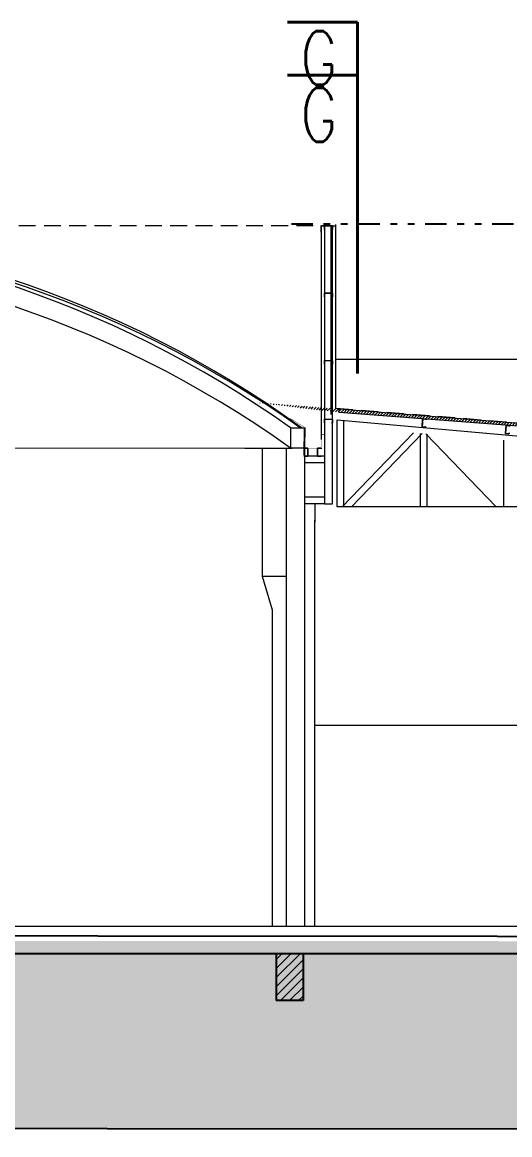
# Model space of a CAD drawing. Header units: millimetres. Extents: x 2828 to 3406, y 849 to 1266.
# Drawn here: x 2951.31 to 2958.55, y 851.91 to 868.42 of the extents above; entities that cross this region are included whole.
import ezdxf

# ---------------------------------------------------------------- set-up
doc = ezdxf.new("R2010")
doc.units = ezdxf.units.MM
for name, pattern in [('CENTER', [2, 1.25, -0.25, 0.25, -0.25]), ('DASHED', [19.049999999999997, 12.7, -6.35]), ('DASHED2', [0.375, 0.25, -0.125]), ('DIVIDE2', [15.875, 6.35, -3.175, 0, -3.175, 0, -3.175])]:
    doc.linetypes.add(name, pattern=pattern)
for name, color, linetype, lineweight in [('0.05', 64, 'Continuous', 5), ('0.10', 161, 'Continuous', 9), ('0.20', 4, 'Continuous', 15), ('0.30', 1, 'Continuous', 25), ('hatch color', 26, 'Continuous', 13), ('L corte', 51, 'CENTER', 40), ('L corte 100', 83, 'CENTER', 40), ('proy cenefa', 181, 'DASHED2', 5), ('proyecciones', 221, 'DASHED', 5)]:
    doc.layers.add(name, color=color, linetype=linetype, lineweight=lineweight)
doc.styles.add('100', font='romans.shx', dxfattribs={"width": 0.75, "height": 0.2})

msp = doc.modelspace()

# ---------------------------------------------------------------- hatches: boundary and pattern name
at = {"layer": '0.10'}
h = msp.add_hatch(dxfattribs=at)
h.set_pattern_fill('ANSI31', color=256, scale=0.03, angle=-6.492229350048602e-14)
h.set_pattern_definition([(44.99999999999994, (3020.276496520125, 651.9139612953454), (-0.06735192090801857, 0.06735192090801873), [])])
h.paths.add_polyline_path([(2955.477842141112, 854.5970740356289), (2955.077842141111, 854.5970740356289), (2955.077842141111, 853.8970740356291), (2955.477842141112, 853.8970740356291)])
at = {"layer": '0.20'}
h = msp.add_hatch(dxfattribs=at)
h.set_pattern_fill('ANSI31', color=256, scale=0.01, angle=-6.492229350048602e-14, style=0)
h.set_pattern_definition([(44.99999999999994, (3.668533218502034, 4.000149288338775), (-0.02245064030267286, 0.02245064030267291), [])])
edge = h.paths.add_edge_path()
edge.add_line((2956.015607176205, 862.677869358385), (2967.230269231952, 861.7906459921628))
edge.add_line((2967.230269231952, 861.7906459921627), (2967.230078200709, 861.7422078756668))
edge.add_line((2967.230078200709, 861.7422078756668), (2959.582931600532, 862.3521677933478))
edge.add_line((2959.582931600532, 862.3521677933479), (2956.015476885841, 862.6270845150459))
edge.add_line((2956.015476885841, 862.6270845150459), (2954.745683339705, 862.7782849405055))
at = {"layer": 'hatch color', "true_color": 0x696969}
h = msp.add_hatch(dxfattribs=at)
h.set_pattern_fill('EARTH', color=251, scale=0.07, angle=314.9999999999999, style=0)
h.set_pattern_definition([(44.99999999999994, (2726.93052291805, 1345.220129669727), (8.788253188003947e-16, 0.6286179284748408), [0.4445, -0.4445]), (44.99999999999994, (2726.812657056461, 1345.337995531316), (8.788253188003947e-16, 0.6286179284748408), [0.4445, -0.4445]), (44.99999999999994, (2726.694791194872, 1345.455861392905), (8.788253188003947e-16, 0.6286179284748408), [0.4445, -0.4445]), (134.9999999999999, (2726.694791194872, 1345.534438633964), (-0.6286179284748408, 8.788253188003947e-16), [0.4445, -0.4445]), (134.9999999999999, (2726.812657056461, 1345.652304495553), (-0.6286179284748408, 8.788253188003947e-16), [0.4445, -0.4445]), (134.9999999999999, (2726.93052291805, 1345.770170357142), (-0.6286179284748408, 8.788253188003947e-16), [0.4445, -0.4445])])
h.paths.add_polyline_path([(2891.050239605682, 854.792271600012), (2891.050239605682, 852.0461313656089), (3069.444774382128, 851.9054086312086), (3069.444774382128, 854.7563513012539)])

# ---------------------------------------------------------------- linework, layer by layer
at = {"linetype": 'DIVIDE2', "ltscale": 0.05}
msp.add_line((2955.305805611183, 865.425412339544), (2986.146582294321, 865.425412339544), dxfattribs=at)
at = {"layer": '0.05'}
for p, q in [((2955.745002847864, 865.3955792143921), (2955.745002847866, 862.2269806748515)), ((2955.745002847864, 865.3955792143921), (2955.795002847866, 865.3955792143921)), ((2955.913545190626, 865.3955793421743), (2955.966648837916, 865.3955793421743)), ((2955.966648837916, 862.6838388370915), (2955.966648837916, 865.4160406941653)), ((2955.966648837916, 862.777741083161), (2955.966648837916, 865.3955793421743)), ((2955.966648837916, 863.417442026835), (2967.594001662127, 863.4174420268365)), ((2936.872332909402, 862.1070259518107), (2955.244625803399, 862.0967709201897)), ((2954.615673549282, 862.0971219879449), (2955.311343747409, 862.097121987944)), ((2954.615673549122, 862.0971219876809), (2955.316452822204, 862.0970429199025)), ((2954.870854160009, 862.0970740358947), (2954.870854160023, 860.1970740356318)), ((2954.870854159858, 860.8970740353753), (2954.870854159863, 860.1970740361614)), ((2954.870854160023, 860.1970740356293), (2955.020854160024, 859.6970740356293)), ((2954.870854160023, 860.1970740356293), (2955.226800350366, 860.1970740356294)), ((2954.870854159864, 860.1955234724211), (2955.020854159864, 859.6955234724211)), ((2954.870854159864, 860.1955234724211), (2955.226800350367, 860.1955234724211)), ((2955.020854159864, 859.6955234724211), (2955.020854159866, 854.9997400909787)), ((2966.915005315098, 857.9800865007322, -303.6278482294043), (2955.653000151785, 857.9800865007321, 79.8523864620521))]:
    msp.add_line(p, q, dxfattribs=at)
at = {"layer": '0.05', "color": 8, "true_color": 0x6e6e6e}
msp.add_line((2955.652062414789, 861.2709234973305), (2955.65206241479, 860.9970740356422), dxfattribs=at)
at = {"layer": '0.05'}
msp.add_lwpolyline([(2955.653000151785, 854.9998350103772), (2955.653000151785, 861.0253431085802)], dxfattribs=at)
at = {"layer": '0.10'}
for p, q in [((2955.307125288204, 862.4951774294642), (2955.318231817629, 862.5201893320159)), ((2956.083357947704, 861.2260955279985), (2956.083198629775, 862.5066953150516)), ((2955.495002847866, 862.3969806748329), (2955.495002847866, 862.1969806748331)), ((2957.222548666449, 861.2260955279988), (2957.222423753923, 862.3144255129123)), ((2957.322548667108, 861.226095527999), (2957.322424670069, 862.3064491132407)), ((2955.500475847215, 862.1970740356297), (2955.500475847216, 854.9998146464064)), ((2958.461792105182, 861.2260955279994), (2958.461656520489, 862.2155802601563)), ((2955.226800350375, 862.0970740358622), (2955.226800350343, 854.999778107182))]:
    msp.add_line(p, q, dxfattribs=at)
for points in [[(2955.895002647146, 862.5952638132987), (2955.894997046439, 865.394421193062), (2955.795002852115, 865.3932628762237), (2955.795002847867, 862.6032401238854)], [(2955.29784084074, 862.3970740356291), (2955.497470548437, 862.3970740356291), (2955.497470548436, 862.097074035628), (2955.297470548438, 862.0970740356289), (2955.297470548436, 862.3970740356245)], [(2957.11806501069, 862.3227495071048), (2956.060354044391, 861.2260955279985)], [(2957.247073353543, 862.3124593803417), (2956.199287103817, 861.2260955279985)], [(2958.345853435956, 861.2260955279992), (2957.301995904491, 862.3080785783028)]]:
    msp.add_lwpolyline(points, dxfattribs=at)
msp.add_lwpolyline([(2967.602692028221, 861.4081367286657), (2967.602692028221, 861.2260955280027), (2955.983269588375, 861.226270999846), (2955.983269588375, 862.5155830165611), (2967.132891862414, 861.5239342093065), (2967.132891862414, 861.4081367286657)], close=True, dxfattribs=at)
for centre, radius, start, end in [((2946.166657854859, 849.5364339999128), 15.86544936104059, 54.1553516929676, 124.2829861716591), ((2946.167817453787, 849.3401127801742), 16.01269131808094, 54.62834611179282, 123.8057988104678), ((2946.140666585175, 849.550876557395), 15.77274016505214, 54.53367428061814, 124.1499792433339), ((2946.164181566677, 849.3165889369899), 15.7053725631259, 54.46554697147443, 125.5344530285238)]:
    msp.add_arc(centre, radius, start, end, dxfattribs=at)
at = {"layer": '0.20'}
for p, q in [((2955.795002847866, 865.3955792143912), (2955.795002847867, 861.2692093472275)), ((2955.917122438345, 861.2692233618874), (2955.916648837917, 865.3955793421743)), ((2955.793365437815, 861.9772557140319), (2955.492687080349, 861.9772557140324)), ((2955.793365437815, 861.877255714032), (2955.492687080349, 861.8772557140325)), ((2955.795681205332, 861.3692093472272), (2955.495002847866, 861.3692093472274)), ((2955.795681205332, 861.2692093472273), (2955.495002847866, 861.2692093472275)), ((2955.795002847866, 861.2692093472273), (2955.917108891552, 861.2692233618869))]:
    msp.add_line(p, q, dxfattribs=at)
for points, const_width in [([(2955.966648837917, 865.3145234411737), (2955.966648759562, 865.4013956117216), (2955.738647354775, 865.4013955397105), (2955.7386474466, 865.2995873300925)], 0.004999999999999988), ([(2955.28650016433, 862.5401157260936), (2955.514285949928, 862.3970740356291), (2955.514285949928, 862.25567413191)], 0.004999999999999991), ([(2955.482506904777, 862.3969806748329), (2955.482506904777, 862.3969806748329), (2955.491997549088, 862.3969806748329), (2955.496932943272, 862.0969018669304), (2955.745002636835, 862.0969010203227), (2955.745003058897, 862.3015051662993), (2955.795002847866, 862.3015051598064), (2955.795002847866, 862.2891994043663)], 0.004999999999999991), ([(2955.482506904777, 862.3969806748329), (2955.482506904777, 862.3969806748329), (2955.491997549088, 862.3969806748329), (2955.496932943272, 862.0969018669304), (2955.745002636835, 862.0969010203227), (2955.745003058897, 862.3015051662993), (2955.795002847866, 862.3015051598064), (2955.795002847866, 862.2891994043663)], 0.004999999999999991)]:
    msp.add_lwpolyline(points, dxfattribs=dict(at, const_width=const_width))
at = {"layer": '0.20', "ltscale": 0.025}
for points in [[(2955.806584094006, 865.3415361521298), (2955.797319178594, 865.3415361242356, -0.414213562373095), (2955.79500294277, 865.3438523461151), (2955.795002852115, 865.3932628762237, -0.4142135623725005), (2955.797319073994, 865.3955791120485), (2955.91233260209, 865.3955793421743, -0.414213562373095), (2955.914648837917, 865.3932631202953), (2955.91464892857, 865.3438525901876, -0.414213562373095), (2955.912332706692, 865.341536354361), (2955.903067791284, 865.3415363264672), (2955.903067787795, 865.3426944408935), (2955.912332703206, 865.3426944687873, 0.414213562373095), (2955.913490814146, 865.343852586701), (2955.913490723489, 865.3932631168092, 0.414213562373095), (2955.912332605577, 865.394421227748), (2955.79731907748, 865.3944209976227, 0.414213562373095), (2955.796160966541, 865.3932628797103), (2955.796161057196, 865.3438523496017, 0.414213562373095), (2955.797319175109, 865.3426942386628), (2955.806584090518, 865.3426942665566), (2955.806584094006, 865.3415361521298)], [(2955.806584094006, 864.3415361521298), (2955.797319178594, 864.3415361242356, -0.414213562373095), (2955.79500294277, 864.3438523461151), (2955.795002852115, 864.3932628762237, -0.4142135623725005), (2955.797319073994, 864.3955791120485), (2955.91233260209, 864.3955793421743, -0.414213562373095), (2955.914648837917, 864.3932631202953), (2955.91464892857, 864.3438525901876, -0.414213562373095), (2955.912332706692, 864.341536354361), (2955.903067791284, 864.3415363264672), (2955.903067787795, 864.3426944408935), (2955.912332703206, 864.3426944687873, 0.414213562373095), (2955.913490814146, 864.343852586701), (2955.913490723489, 864.3932631168092, 0.414213562373095), (2955.912332605577, 864.394421227748), (2955.79731907748, 864.3944209976227, 0.414213562373095), (2955.796160966541, 864.3932628797103), (2955.796161057196, 864.3438523496017, 0.414213562373095), (2955.797319175109, 864.3426942386628), (2955.806584090518, 864.3426942665566), (2955.806584094006, 864.3415361521298)], [(2955.806584094006, 863.3415361521298), (2955.797319178594, 863.3415361242356, -0.414213562373095), (2955.79500294277, 863.3438523461151), (2955.795002852115, 863.3932628762237, -0.4142135623725005), (2955.797319073994, 863.3955791120485), (2955.91233260209, 863.3955793421743, -0.414213562373095), (2955.914648837917, 863.3932631202953), (2955.91464892857, 863.3438525901876, -0.414213562373095), (2955.912332706692, 863.341536354361), (2955.903067791284, 863.3415363264672), (2955.903067787795, 863.3426944408935), (2955.912332703206, 863.3426944687873, 0.414213562373095), (2955.913490814146, 863.343852586701), (2955.913490723489, 863.3932631168092, 0.414213562373095), (2955.912332605577, 863.394421227748), (2955.79731907748, 863.3944209976227, 0.414213562373095), (2955.796160966541, 863.3932628797103), (2955.796161057196, 863.3438523496017, 0.414213562373095), (2955.797319175109, 863.3426942386628), (2955.806584090518, 863.3426942665566), (2955.806584094006, 863.3415361521298)], [(2955.80658404443, 862.4706813417748), (2955.797319129018, 862.4706813138806, -0.414213562373095), (2955.795002893195, 862.4729975357601), (2955.795002802538, 862.5224080658687, -0.4142135623725005), (2955.797319024418, 862.5247243016935), (2955.912332552514, 862.5247245318193, -0.414213562373095), (2955.914648788341, 862.5224083099403), (2955.914648878995, 862.4729977798326, -0.414213562373095), (2955.912332657116, 862.470681544006), (2955.903067741708, 862.4706815161122), (2955.90306773822, 862.4718396305385), (2955.912332653629, 862.4718396584323, 0.414213562373095), (2955.91349076457, 862.472997776346), (2955.913490673914, 862.5224083064542, 0.414213562373095), (2955.912332556001, 862.523566417393), (2955.797319027904, 862.5235661872676, 0.414213562373095), (2955.796160916965, 862.5224080693553), (2955.796161007619, 862.4729975392466, 0.414213562373095), (2955.797319125532, 862.4718394283078), (2955.806584040943, 862.4718394562016), (2955.80658404443, 862.4706813417748)], [(2957.300271984678, 862.4201443134191), (2957.299532846902, 862.4109089285907, -0.414213562373095), (2957.297039216252, 862.4087848668296), (2957.247786179724, 862.4127268052459, -0.4142135623725005), (2957.245662117963, 862.415220435897), (2957.254837799802, 862.5298673656773, -0.414213562373095), (2957.257331430454, 862.5319914274405), (2957.306584466979, 862.5280494890221, -0.414213562373095), (2957.308708528742, 862.5255558583717), (2957.307969390966, 862.5163204735466), (2957.306814967862, 862.5164128657677), (2957.307554105639, 862.5256482505938, 0.414213562373095), (2957.306492074757, 862.5268950659204), (2957.25723903823, 862.5308370043358, 0.414213562373095), (2957.255992222906, 862.5297749734555), (2957.246816541066, 862.4151280436745, 0.414213562373095), (2957.247878571947, 862.4138812283497), (2957.297131608473, 862.409939289932, 0.414213562373095), (2957.298378423799, 862.4110013208133), (2957.299117561575, 862.4202367056403), (2957.300271984678, 862.4201443134191)], [(2958.539502608092, 862.321299231608), (2958.538763470316, 862.3120638467797, -0.414213562373095), (2958.536269839665, 862.3099397850185), (2958.487016803138, 862.3138817234349, -0.4142135623725005), (2958.484892741376, 862.316375354086), (2958.494068423216, 862.4310222838662, -0.414213562373095), (2958.496562053867, 862.4331463456294), (2958.545815090393, 862.429204407211, -0.414213562373095), (2958.547939152156, 862.4267107765606), (2958.54720001438, 862.4174753917355), (2958.546045591276, 862.4175677839567), (2958.546784729052, 862.4268031687827, 0.414213562373095), (2958.54572269817, 862.4280499841093), (2958.496469661644, 862.4319919225247, 0.414213562373095), (2958.495222846319, 862.4309298916444), (2958.486047164479, 862.3162829618634, 0.414213562373095), (2958.487109195361, 862.3150361465387), (2958.536362231887, 862.311094208121, 0.414213562373095), (2958.537609047212, 862.3121562390022), (2958.538348184989, 862.3213916238292), (2958.539502608092, 862.321299231608)], [(2955.494790429896, 862.0853204558185), (2955.494790402002, 862.0945853712298, -0.414213562373095), (2955.49710662388, 862.0969016070541), (2955.54651715399, 862.0969016977098, -0.4142135623725005), (2955.548833389815, 862.0945854758303), (2955.548833619941, 861.9795719477339, -0.414213562373095), (2955.546517398061, 861.9772557119073), (2955.497106867953, 861.9772556212539, -0.414213562373095), (2955.494790632127, 861.9795718431325), (2955.49594871866, 861.9888367620284), (2955.495948746553, 861.979571846619, 0.414213562373095), (2955.497106864467, 861.9784137356784), (2955.546517394575, 861.978413826335, 0.414213562373095), (2955.547675505514, 861.9795719442469), (2955.547675275388, 862.0945854723442, 0.414213562373095), (2955.546517157476, 862.095743583283), (2955.497106627367, 862.0957434926287, 0.414213562373095), (2955.495948516428, 862.0945853747158), (2955.495948544322, 862.085320459306), (2955.494790429896, 862.0853204558185)], [(2955.747438207341, 862.0853200068178), (2955.747438201238, 862.094584922229, 0.414213562373095), (2955.74512197086, 862.0969011495541), (2955.695711440751, 862.0969010589034, 0.4142135623725005), (2955.693395213425, 862.0945848285247), (2955.693395405329, 861.9795713004283, 0.414213562373095), (2955.695711635708, 861.977255073101), (2955.745122165816, 861.977255163754, 0.414213562373095), (2955.747438393143, 861.9795713941318), (2955.746280272614, 861.9888363087786), (2955.746280278717, 861.9795713933687, -0.414213562373095), (2955.745122165053, 861.9784132781784), (2955.695711634945, 861.9784131875286, -0.414213562373095), (2955.694553519756, 861.979571301191), (2955.694553327851, 862.0945848292882, -0.414213562373095), (2955.695711441514, 862.0957429444762), (2955.745121971623, 862.0957430351287, -0.414213562373095), (2955.746280086812, 862.0945849214655), (2955.746280092914, 862.0853200060561), (2955.747438207341, 862.0853200068178)]]:
    msp.add_lwpolyline(points, format="xyb", dxfattribs=at)
at = {"layer": '0.20'}
msp.add_lwpolyline([(2956.015607176205, 862.6778693583852), (2967.230245894721, 861.7906478490264), (2967.231064339009, 861.7422344389985), (2959.583917738832, 862.3521943566795), (2956.015472777864, 862.6270331873164), (2956.015607176205, 862.6778693583852)], dxfattribs=at)
at = {"layer": '0.30'}
for p, q in [((2955.495002847864, 862.1969806748331), (2955.495002847864, 861.9969806748333)), ((2955.495002847864, 862.1969806748331), (2955.495002847864, 861.9969806748333)), ((2955.495002847864, 862.1969806748331), (2955.495002847864, 861.9969806748333)), ((2955.077842141111, 854.5970740356289), (2955.077842141111, 853.8970740356291)), ((2955.477842141112, 854.5970740356289), (2955.477842141112, 853.8970740356291)), ((2955.477842141112, 853.8970740356291), (2955.077842141111, 853.8970740356291))]:
    msp.add_line(p, q, dxfattribs=at)
at = {"layer": '0.30', "color": 8, "true_color": 0x7d7d7d}
msp.add_line((2891.050239605682, 854.5970740356289), (2969.600304472761, 854.5970740356289), dxfattribs=at)
at = {"layer": '0.30'}
for points in [[(2891.050239605682, 854.8970740356541), (2891.050239605682, 852.0461313656089), (3069.444774382128, 851.9054086312086), (3069.444774382128, 854.7563513012539), (3032.091603775959, 854.7865652871882)], [(2976.16742471216, 854.830684236434), (2899.003738411036, 854.8970740356541)]]:
    msp.add_lwpolyline(points, dxfattribs=at)
at = {"layer": '0.30', "const_width": 0.02}
msp.add_lwpolyline([(2899.303738411046, 854.9923116538987), (2964.110723337026, 855.0009642259969)], dxfattribs=at)
at = {"layer": 'L corte', "color": 2}
msp.add_lwpolyline([(2955.245690330536, 868.4179512442375), (2956.287765790888, 868.4179512442375), (2956.287765790888, 863.2062140122663)], dxfattribs=at)
at = {"layer": 'L corte 100'}
msp.add_lwpolyline([(2955.245690330536, 867.6302313877542), (2956.287765790888, 867.6302313877542), (2956.287765790888, 863.4651103851635)], dxfattribs=at)
at = {"layer": 'proy cenefa'}
msp.add_line((2898.755738332683, 865.4014888447344), (2955.843333885282, 865.4015403340442), dxfattribs=at)
at = {"layer": 'proyecciones', "ltscale": 0.02}
msp.add_line((2967.230245894721, 861.7906478490264), (2955.916961902285, 862.6883931893104), dxfattribs=at)

# ---------------------------------------------------------------- texts
at = {"layer": 'L corte', "color": 2, "insert": (2955.443057474627, 868.2871760018799), "char_height": 0.8, "attachment_point": 1, "style": '100'}
msp.add_mtext_dynamic_manual_height_columns('G', width=27.36509849296472, gutter_width=12.5, heights=[0], dxfattribs=at)
at = {"layer": 'L corte 100', "insert": (2955.443057474627, 867.4454020436082), "char_height": 0.8, "attachment_point": 1, "style": '100'}
msp.add_mtext_dynamic_manual_height_columns('G', width=27.36509849296472, gutter_width=12.5, heights=[0], dxfattribs=at)

doc.saveas('drawing.dxf')
